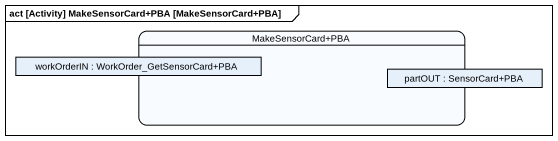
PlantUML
@startuml
mainframe act [Activity] MakeSensorCard+PBA [MakeSensorCard+PBA]
hide empty description
state "MakeSensorCard+PBA" as MakeSensorCard_PBA {
  state "workOrderIN : WorkOrder_GetSensorCard+PBA" as workOrderIN <<object>>
  state "partOUT : SensorCard+PBA" as partOUT <<object>>
}
@enduml
